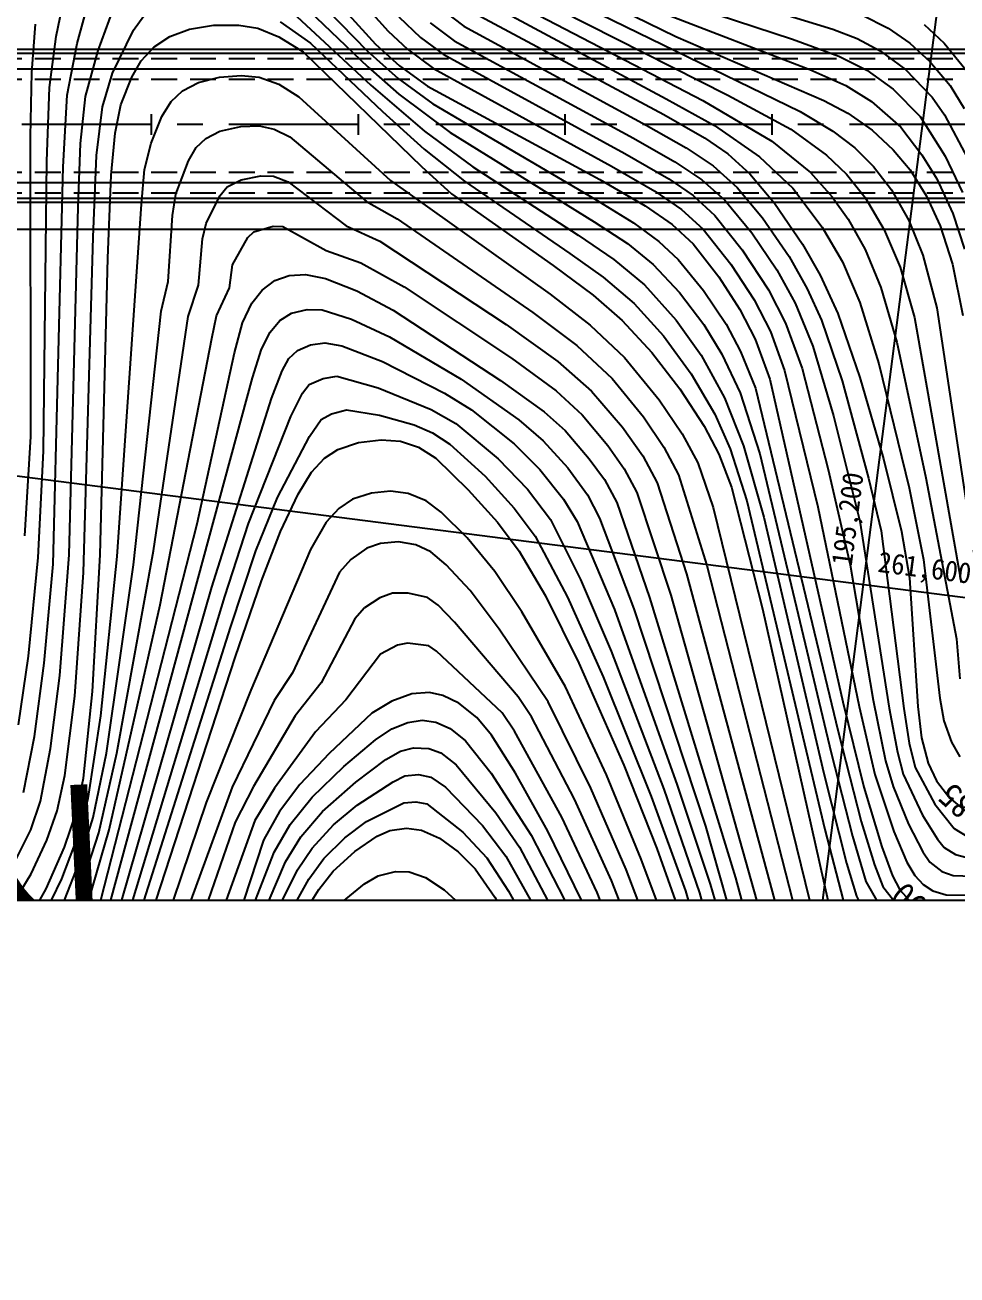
# Model space of a CAD drawing. Header units: millimetres. Extents: x 6886 to 7682, y 1103 to 1807.
# Drawn here: x 7080.4 to 7170.6, y 1362.9 to 1483.8 of the extents above; entities that cross this region are included whole.
import ezdxf
from ezdxf.xclip import XClip

# ---------------------------------------------------------------- set-up
doc = ezdxf.new("R2010")
doc.units = ezdxf.units.MM
doc.header["$LTSCALE"] = 10
doc.header["$MEASUREMENT"] = 0
doc.header["$XCLIPFRAME"] = 2
doc.linetypes.add('CENTER', pattern=[2, 1.25, -0.25, 0.25, -0.25])
doc.linetypes.add('HIDDEN', pattern=[0.375, 0.25, -0.125])
doc.layers.add('TX-PAPR', color=2, linetype='Continuous', plot=False)
doc.layers.add('TZ-BASE', color=253, linetype='Continuous')
doc.layers.add('TZ-CABL', color=4, linetype='Continuous')
doc.styles.add('HANA', font='GulimChe.ttf')
doc.linetypes.add('ZIGZAG', pattern='A,0.0001,-0.2,[131,ltypeshp.shx,S=0.2,R=0,X=-0.2,Y=0],-0.4,[131,ltypeshp.shx,S=0.2,R=180,X=0.2,Y=0],-0.2', length=0.8001)

# ---------------------------------------------------------------- blocks, each defined once
blk = doc.blocks.new('JD-GFJ6DDFJGD34XDGH')
at = {"layer": 'TZ-BASE'}
for p, q in [((172.02, -175.56), (217.06, 175)), ((132.23, 15.98, 191), (140.88, 7.14, 191)), ((159.67, 13.93, 180), (170.73, 8.53, 180)), ((110.81, 8.52, 191), (111.76, 13.09, 191)), ((112.85, 7.83, 192), (114.03, 12.21, 192)), ((133.51, 12.68, 192), (140.93, 5.57, 192)), ((154.16, 12.33, 183), (173.33, 2.33, 183)), ((156.46, 12.62, 182), (175.75, 2.85, 182)), ((158.49, 13.09, 181), (182.75, 1.25, 181)), ((168.4, 12.73, 178), (181.99, 8.26, 178)), ((114.88, 7.17, 193), (116.28, 11.03, 193)), ((118.27, 9.14, 194), (120.12, 11.68, 194)), ((140.2, 12.02, 189), (142.9, 9.02, 189)), ((148.08, 11.13, 186), (150.22, 9.5, 186)), ((152.24, 11.89, 184), (169.79, 2.5, 184)), ((108.44, 5.03, 190), (108.79, 9.72, 190)), ((132.45, 9.92, 194), (135.38, 7.87, 194)), ((133.63, 10.86, 193), (141.22, 3.8, 193)), ((139.07, 10.63, 190), (141.69, 7.79, 190)), ((143.92, 10.42, 188), (146.04, 8.42, 188)), ((146.97, 9.85, 187), (149.3, 8.09, 187)), ((151.37, 10.71, 185), (169.56, 0.96, 185)), ((169.28, 10.86, 179), (183.67, 5.32, 179)), ((181.59, 10.55, 177), (185.91, 9.23, 177)), ((188.71, 10.62, 176), (191.25, 9.32, 176)), ((110.17, 3.57, 191), (110.81, 8.52, 191)), ((116.24, 4.97, 194), (118.27, 9.14, 194)), ((120.27, 7.53, 195), (121.78, 8.51, 195)), ((121.78, 8.51, 195), (123.69, 9.24, 195)), ((123.69, 9.24, 195), (126.02, 9.6, 195)), ((126.02, 9.6, 195), (128.48, 9.6, 195)), ((128.48, 9.6, 195), (130.31, 9.31, 195)), ((130.31, 9.31, 195), (132.34, 8.48, 195)), ((132.34, 8.48, 195), (134.7, 7.04, 195)), ((142.9, 9.02, 189), (144.76, 7.29, 189)), ((150.22, 9.5, 186), (167.84, -0.05, 186)), ((170.73, 8.53, 180), (185.04, 2.32, 180)), ((185.91, 9.23, 177), (188.26, 8.33, 177)), ((191.25, 9.32, 176), (193.33, 7.88, 176)), ((194.73, 9.67, 175), (196.65, 7.88, 175)), ((80, 7.29), (700, 7.29)), ((111.88, 2.85, 192), (112.85, 7.83, 192)), ((119.02, 6.16, 195), (120.27, 7.53, 195)), ((135.38, 7.87, 194), (142.34, 1.25, 194)), ((141.69, 7.79, 190), (144, 5.69, 190)), ((144.76, 7.29, 189), (147.29, 5.41, 189)), ((146.04, 8.42, 188), (148.22, 6.8, 188)), ((149.3, 8.09, 187), (166.62, -1.32, 187)), ((181.99, 8.26, 178), (186.49, 6.62, 178)), ((188.26, 8.33, 177), (190.47, 7.14, 177)), ((193.33, 7.88, 176), (195.28, 6.09, 176)), ((196.65, 7.88, 175), (198.8, 5.25, 175)), ((80, 6.89), (700, 6.89)), ((113.64, 2.7, 193), (114.88, 7.17, 193)), ((118.12, 4.58, 195), (119.02, 6.16, 195)), ((134.7, 7.04, 195), (146.14, -4.04, 195)), ((140.88, 7.14, 191), (143.86, 4.46, 191)), ((148.22, 6.8, 188), (165.79, -2.8, 188)), ((186.49, 6.62, 178), (189.19, 5.26, 178)), ((190.47, 7.14, 177), (192.91, 5.32, 177)), ((195.28, 6.09, 176), (197.25, 3.79, 176)), ((108.33, -1.16, 190), (108.44, 5.03, 190)), ((115.27, 1.71, 194), (116.24, 4.97, 194)), ((140.93, 5.57, 192), (143.93, 2.93, 192)), ((144, 5.69, 190), (146.72, 3.73, 190)), ((147.29, 5.41, 189), (164.51, -4.03, 189)), ((183.67, 5.32, 179), (187.15, 3.79, 179)), ((189.19, 5.26, 178), (191.72, 3.43, 178)), ((192.91, 5.32, 177), (195.5, 2.64, 177)), ((117.06, 1.9, 195), (118.12, 4.58, 195)), ((123.03, 3.25, 196), (124.58, 4.07, 196)), ((124.58, 4.07, 196), (126.61, 4.58, 196)), ((126.61, 4.58, 196), (128.69, 4.74, 196)), ((128.69, 4.74, 196), (130.43, 4.57, 196)), ((130.43, 4.57, 196), (132.34, 3.9, 196)), ((132.34, 3.9, 196), (134.25, 2.67, 196)), ((141.22, 3.8, 193), (146.4, -0.63, 193)), ((143.86, 4.46, 191), (147.22, 2.02, 191)), ((146.72, 3.73, 190), (163.37, -5.3, 190)), ((187.15, 3.79, 179), (189.65, 2.23, 179)), ((197.25, 3.79, 176), (198.6, 1.55, 176)), ((109.91, -3.54, 191), (110.17, 3.57, 191)), ((111.48, -4.07, 192), (111.88, 2.85, 192)), ((113.17, -1.84, 193), (113.64, 2.7, 193)), ((121.93, 2.22, 196), (123.03, 3.25, 196)), ((134.25, 2.67, 196), (143.14, -5.4, 196)), ((143.93, 2.93, 192), (148.91, -0.78, 192)), ((169.79, 2.5, 184), (174.47, -0.1, 184)), ((175.75, 2.85, 182), (181.84, -0.45, 182)), ((191.72, 3.43, 178), (194.35, 0.78, 178)), ((195.5, 2.64, 177), (196.7, 0.93, 177)), ((114.7, -3, 194), (115.27, 1.71, 194)), ((116.5, -0.82, 195), (117.06, 1.9, 195)), ((121.01, 0.79, 196), (121.93, 2.22, 196)), ((142.34, 1.25, 194), (146.38, -2.37, 194)), ((147.22, 2.02, 191), (162.85, -7.19, 191)), ((173.33, 2.33, 183), (179.99, -1.61, 183)), ((182.75, 1.25, 181), (185.89, -0.64, 181)), ((185.04, 2.32, 180), (187.36, 1.11, 180)), ((189.65, 2.23, 179), (192.46, -0.25, 179)), ((119.98, -1.79, 196), (121.01, 0.79, 196)), ((120, 1), (120, -1)), ((140, 1), (140, -1)), ((160, 1), (160, -1)), ((169.56, 0.96, 185), (173.48, -1.29, 185)), ((180, 1), (180, -1)), ((187.36, 1.11, 180), (189.69, -0.54, 180)), ((194.35, 0.78, 178), (196.75, -3.05, 178)), ((196.7, 0.93, 177), (198.9, -3.26, 177)), ((108.34, -30.17, 190), (108.33, -1.16, 190)), ((116.12, -4.89, 195), (116.5, -0.82, 195)), ((125.26, -1.33, 197), (126.62, -0.65, 197)), ((126.62, -0.65, 197), (128.66, -0.18, 197)), ((128.66, -0.18, 197), (130.44, -0.12, 197)), ((130.44, -0.12, 197), (131.89, -0.43, 197)), ((131.89, -0.43, 197), (133.41, -1.17, 197)), ((133.41, -1.17, 197), (140.82, -7.44, 197)), ((146.4, -0.63, 193), (151.08, -4.09, 193)), ((148.91, -0.78, 192), (162.81, -9.4, 192)), ((167.84, -0.05, 186), (171.72, -2.26, 186)), ((174.47, -0.1, 184), (178.82, -3.12, 184)), ((181.84, -0.45, 182), (185.29, -2.95, 182)), ((185.89, -0.64, 181), (188.01, -2.24, 181)), ((189.69, -0.54, 180), (191.74, -2.44, 180)), ((192.46, -0.25, 179), (194.5, -2.91, 179)), ((112.94, -7.97, 193), (113.17, -1.84, 193)), ((119.36, -4.35, 196), (119.98, -1.79, 196)), ((123.6, -3.5, 197), (124.33, -2.22, 197)), ((124.33, -2.22, 197), (125.26, -1.33, 197)), ((146.38, -2.37, 194), (150.29, -5.48, 194)), ((166.62, -1.32, 187), (170.63, -3.61, 187)), ((171.72, -2.26, 186), (174.34, -3.99, 186)), ((173.48, -1.29, 185), (175.75, -2.84, 185)), ((179.99, -1.61, 183), (183.74, -4.62, 183)), ((188.01, -2.24, 181), (189.83, -4.06, 181)), ((109.59, -31.58, 191), (109.91, -3.54, 191)), ((114.38, -10.88, 194), (114.7, -3, 194)), ((122.36, -6.73, 197), (123.6, -3.5, 197)), ((165.79, -2.8, 188), (170.04, -5.26, 188)), ((170.63, -3.61, 187), (173.23, -5.33, 187)), ((175.75, -2.84, 185), (177.86, -4.76, 185)), ((178.82, -3.12, 184), (182.02, -6.16, 184)), ((185.29, -2.95, 182), (187.21, -4.8, 182)), ((191.74, -2.44, 180), (193.37, -4.39, 180)), ((194.5, -2.91, 179), (195.95, -5.23, 179)), ((196.75, -3.05, 178), (198.44, -6.56, 178)), ((110.5, -42.49, 192), (111.48, -4.07, 192)), ((119.05, -7.69, 196), (119.36, -4.35, 196)), ((146.14, -4.04, 195), (149.02, -6.68, 195)), ((151.08, -4.09, 193), (161.26, -10.68, 193)), ((164.51, -4.03, 189), (168.67, -6.43, 189)), ((174.34, -3.99, 186), (176.64, -6.07, 186)), ((177.86, -4.76, 185), (180.24, -7.6, 185)), ((183.74, -4.62, 183), (185.84, -7, 183)), ((187.21, -4.8, 182), (189.02, -7.06, 182)), ((189.83, -4.06, 181), (191.56, -6.3, 181)), ((193.37, -4.39, 180), (194.94, -6.92, 180)), ((115.79, -12.91, 195), (116.12, -4.89, 195)), ((126.62, -6.89, 198), (127.35, -6.02, 198)), ((127.35, -6.02, 198), (128.7, -5.35, 198)), ((128.7, -5.35, 198), (130.59, -4.96, 198)), ((130.59, -4.96, 198), (131.82, -5, 198)), ((131.82, -5, 198), (133.24, -5.54, 198)), ((133.24, -5.54, 198), (138.84, -9.8, 198)), ((143.14, -5.4, 196), (158.57, -16.41, 196)), ((150.29, -5.48, 194), (160.48, -12.45, 194)), ((163.37, -5.3, 190), (167.76, -7.85, 190)), ((170.04, -5.26, 188), (172.38, -6.85, 188)), ((173.23, -5.33, 187), (175.44, -7.31, 187)), ((195.95, -5.23, 179), (197.5, -8.6, 179)), ((80, -7.11), (700, -7.11)), ((122.04, -8.79, 197), (122.36, -6.73, 197)), ((125.32, -9.56, 198), (126.62, -6.89, 198)), ((149.02, -6.68, 195), (158.87, -13.62, 195)), ((162.85, -7.19, 191), (166.63, -9.51, 191)), ((168.67, -6.43, 189), (171.28, -8.2, 189)), ((172.38, -6.85, 188), (174.48, -8.79, 188)), ((176.64, -6.07, 186), (179.1, -9.01, 186)), ((182.02, -6.16, 184), (184.88, -9.91, 184)), ((185.84, -7, 183), (187.37, -9.13, 183)), ((189.02, -7.06, 182), (190.87, -10.18, 182)), ((191.56, -6.3, 181), (193.24, -9.29, 181)), ((194.94, -6.92, 180), (196.26, -9.78, 180)), ((80, -7.51), (700, -7.51)), ((112.06, -41.6, 193), (112.94, -7.97, 193)), ((116.69, -41.75, 196), (119.05, -7.69, 196)), ((140.82, -7.44, 197), (143.78, -9.11, 197)), ((167.76, -7.85, 190), (170.35, -9.66, 190)), ((171.28, -8.2, 189), (173.35, -10.1, 189)), ((175.44, -7.31, 187), (178.05, -10.47, 187)), ((180.24, -7.6, 185), (182.96, -11.55, 185)), ((121.63, -15.17, 197), (122.04, -8.79, 197)), ((124.95, -11.04, 198), (125.32, -9.56, 198)), ((143.78, -9.11, 197), (156.88, -18.16, 197)), ((162.81, -9.4, 192), (166.03, -11.51, 192)), ((166.63, -9.51, 191), (169.07, -11.3, 191)), ((170.35, -9.66, 190), (172.38, -11.54, 190)), ((174.48, -8.79, 188), (177.14, -12.11, 188)), ((179.1, -9.01, 186), (181.67, -12.76, 186)), ((187.37, -9.13, 183), (189.02, -12.09, 183)), ((193.24, -9.29, 181), (194.6, -12.64, 181)), ((197.5, -8.6, 179), (198.64, -12.05, 179)), ((80, -10.11), (700, -10.11)), ((113.45, -43.32, 194), (114.38, -10.88, 194)), ((129.32, -10.93, 199), (129.9, -10.37, 199)), ((129.9, -10.37, 199), (131.77, -9.82, 199)), ((131.77, -9.82, 199), (132.72, -9.84, 199)), ((132.72, -9.84, 199), (136.9, -12.18, 199)), ((138.84, -9.8, 198), (142.11, -11.26, 198)), ((161.26, -10.68, 193), (164.73, -13.04, 193)), ((173.35, -10.1, 189), (176.04, -13.5, 189)), ((178.05, -10.47, 187), (180.49, -14.06, 187)), ((184.88, -9.91, 184), (186.82, -13.27, 184)), ((190.87, -10.18, 182), (192.41, -13.8, 182)), ((196.26, -9.78, 180), (197.46, -13.5, 180)), ((124.57, -15.53, 198), (124.95, -11.04, 198)), ((127.84, -13.55, 199), (129.32, -10.93, 199)), ((142.11, -11.26, 198), (154.32, -19.32, 198)), ((166.03, -11.51, 192), (168.54, -13.52, 192)), ((169.07, -11.3, 191), (170.94, -13.03, 191)), ((172.38, -11.54, 190), (174.87, -14.73, 190)), ((182.96, -11.55, 185), (184.68, -14.55, 185)), ((115.05, -41.59, 195), (115.79, -12.91, 195)), ((136.9, -12.18, 199), (140.25, -13.36, 199)), ((160.48, -12.45, 194), (163.68, -14.74, 194)), ((164.73, -13.04, 193), (167.7, -15.49, 193)), ((170.94, -13.03, 191), (173.38, -16.03, 191)), ((177.14, -12.11, 188), (179.68, -15.98, 188)), ((181.67, -12.76, 186), (183.43, -15.87, 186)), ((186.82, -13.27, 184), (188.51, -17.19, 184)), ((189.02, -12.09, 183), (190.53, -15.74, 183)), ((194.6, -12.64, 181), (195.95, -17.71, 181)), ((127.57, -15.8, 199), (127.84, -13.55, 199)), ((140.25, -13.36, 199), (144.44, -15.68, 199)), ((158.87, -13.62, 195), (162.72, -16.5, 195)), ((168.54, -13.52, 192), (171.07, -16.24, 192)), ((176.04, -13.5, 189), (178.3, -16.95, 189)), ((180.49, -14.06, 187), (182.25, -17.28, 187)), ((192.41, -13.8, 182), (193.8, -18.64, 182)), ((197.46, -13.5, 180), (198.46, -18.45, 180)), ((120.97, -18.03, 197), (121.63, -15.17, 197)), ((123.58, -18.56, 198), (124.57, -15.53, 198)), ((130.72, -16, 200), (131.96, -15.06, 200)), ((131.96, -15.06, 200), (133.32, -14.6, 200)), ((133.32, -14.6, 200), (134.9, -14.51, 200)), ((134.9, -14.51, 200), (136.84, -14.89, 200)), ((136.84, -14.89, 200), (139.88, -16.06, 200)), ((144.44, -15.68, 199), (154.82, -22.58, 199)), ((163.68, -14.74, 194), (166.7, -17.31, 194)), ((167.7, -15.49, 193), (170.74, -18.9, 193)), ((174.87, -14.73, 190), (176.91, -17.88, 190)), ((184.68, -14.55, 185), (186.38, -18.27, 185)), ((126.31, -18.5, 199), (127.57, -15.8, 199)), ((129.71, -17.27, 200), (130.72, -16, 200)), ((139.88, -16.06, 200), (143.4, -17.94, 200)), ((158.57, -16.41, 196), (162.43, -19.38, 196)), ((162.72, -16.5, 195), (165.53, -18.94, 195)), ((171.07, -16.24, 192), (173.41, -19.34, 192)), ((173.38, -16.03, 191), (175.58, -19.3, 191)), ((179.68, -15.98, 188), (181.32, -19.2, 188)), ((183.43, -15.87, 186), (184.81, -18.9, 186)), ((190.53, -15.74, 183), (192.07, -21.05, 183)), ((118.28, -42.58, 197), (120.97, -18.03, 197)), ((128.81, -19.18, 200), (129.71, -17.27, 200)), ((133.57, -18.23, 201), (135.06, -17.87, 201)), ((135.06, -17.87, 201), (136.52, -17.9, 201)), ((136.52, -17.9, 201), (139.35, -18.8, 201)), ((143.4, -17.94, 200), (153.77, -24.75, 200)), ((166.7, -17.31, 194), (169.51, -20.42, 194)), ((176.91, -17.88, 190), (178.39, -20.76, 190)), ((178.3, -16.95, 189), (179.86, -20.02, 189)), ((182.25, -17.28, 187), (183.95, -21.41, 187)), ((188.51, -17.19, 184), (190.33, -23.14, 184)), ((195.95, -17.71, 181), (199.64, -42.12, 181)), ((120.2, -41.23, 198), (123.58, -18.56, 198)), ((125.85, -20.67, 199), (126.31, -18.5, 199)), ((128.04, -22.07, 200), (128.81, -19.18, 200)), ((131.48, -20.06, 201), (132.42, -18.95, 201)), ((132.42, -18.95, 201), (133.57, -18.23, 201)), ((139.35, -18.8, 201), (143.02, -20.53, 201)), ((154.32, -19.32, 198), (159.3, -22.91, 198)), ((156.88, -18.16, 197), (161.14, -21.37, 197)), ((165.53, -18.94, 195), (168.41, -22.03, 195)), ((170.74, -18.9, 193), (173.16, -22.31, 193)), ((175.58, -19.3, 191), (176.97, -21.93, 191)), ((181.32, -19.2, 188), (182.92, -23.57, 188)), ((184.81, -18.9, 186), (186.81, -24.79, 186)), ((186.38, -18.27, 185), (188.52, -24.44, 185)), ((193.8, -18.64, 182), (198.31, -44.27, 182)), ((130.66, -21.73, 201), (131.48, -20.06, 201)), ((143.02, -20.53, 201), (149.95, -24.6, 201)), ((162.43, -19.38, 196), (165.75, -22.52, 196)), ((169.51, -20.42, 194), (172.2, -24.1, 194)), ((173.41, -19.34, 192), (175.16, -22.2, 192)), ((179.86, -20.02, 189), (181.23, -23.78, 189)), ((120.85, -46.44, 199), (125.85, -20.67, 199)), ((129.8, -24.49, 201), (130.66, -21.73, 201)), ((134.14, -21.83, 202), (135.41, -21.3, 202)), ((135.41, -21.3, 202), (136.77, -21.09, 202)), ((136.77, -21.09, 202), (138.42, -21.38, 202)), ((138.42, -21.38, 202), (142.36, -22.91, 202)), ((161.14, -21.37, 197), (164.56, -24.56, 197)), ((178.39, -20.76, 190), (179.81, -24.61, 190)), ((183.95, -21.41, 187), (185.97, -28.17, 187)), ((192.07, -21.05, 183), (194.89, -34.14, 183)), ((124.44, -38.6, 200), (128.04, -22.07, 200)), ((132.64, -23.81, 202), (133.31, -22.62, 202)), ((133.31, -22.62, 202), (134.14, -21.83, 202)), ((142.36, -22.91, 202), (148.34, -25.96, 202)), ((154.82, -22.58, 199), (159.14, -25.75, 199)), ((159.3, -22.91, 198), (162.56, -25.77, 198)), ((165.75, -22.52, 196), (169.11, -26.61, 196)), ((168.41, -22.03, 195), (171.1, -25.54, 195)), ((173.16, -22.31, 193), (175.42, -26.42, 193)), ((175.16, -22.2, 192), (176.94, -25.95, 192)), ((176.97, -21.93, 191), (178.42, -25.49, 191)), ((131.61, -26.47, 202), (132.64, -23.81, 202)), ((172.2, -24.1, 194), (174.5, -28.01, 194)), ((181.23, -23.78, 189), (184.45, -36.95, 189)), ((182.92, -23.57, 188), (185.46, -33.35, 188)), ((190.33, -23.14, 184), (193.28, -35.11, 184)), ((113.24, -85.5, 201), (129.8, -24.49, 201)), ((134.62, -25.97, 203), (135.28, -25.14, 203)), ((135.28, -25.14, 203), (136.63, -24.56, 203)), ((136.63, -24.56, 203), (137.93, -24.33, 203)), ((137.93, -24.33, 203), (141.95, -25.44, 203)), ((149.95, -24.6, 201), (155.54, -28.56, 201)), ((153.77, -24.75, 200), (157.98, -27.77, 200)), ((164.56, -24.56, 197), (167.59, -28.27, 197)), ((179.81, -24.61, 190), (186.87, -55.83, 190)), ((186.81, -24.79, 186), (189.36, -34.18, 186)), ((188.52, -24.44, 185), (190.79, -32.31, 185)), ((125.86, -44.74, 202), (131.61, -26.47, 202)), ((133.49, -28.23, 203), (134.62, -25.97, 203)), ((141.95, -25.44, 203), (147.06, -27.54, 203)), ((148.34, -25.96, 202), (150.97, -27.58, 202)), ((159.14, -25.75, 199), (161.67, -28.06, 199)), ((162.56, -25.77, 198), (165.56, -29.26, 198)), ((171.1, -25.54, 195), (173.46, -29.17, 195)), ((175.42, -26.42, 193), (177.25, -31.06, 193)), ((176.94, -25.95, 192), (178.85, -31.83, 192)), ((178.42, -25.49, 191), (186.41, -58.67, 191)), ((137.42, -27.96, 204), (138.87, -27.57, 204)), ((138.87, -27.57, 204), (142.05, -28.09, 204)), ((147.06, -27.54, 203), (149.44, -28.89, 203)), ((150.97, -27.58, 202), (155.09, -30.86, 202)), ((157.98, -27.77, 200), (160.02, -29.57, 200)), ((169.11, -26.61, 196), (171.32, -29.89, 196)), ((129.4, -38.57, 203), (133.49, -28.23, 203)), ((135.31, -30.15, 204), (136.43, -28.53, 204)), ((136.43, -28.53, 204), (137.42, -27.96, 204)), ((142.05, -28.09, 204), (145.42, -29.03, 204)), ((149.44, -28.89, 203), (153.55, -32.31, 203)), ((155.54, -28.56, 201), (157.9, -30.58, 201)), ((161.67, -28.06, 199), (164.13, -31.02, 199)), ((167.59, -28.27, 197), (169.56, -31.19, 197)), ((174.5, -28.01, 194), (175.97, -31.35, 194)), ((185.97, -28.17, 187), (188.5, -38.35, 187)), ((107.77, -39.77, 190), (108.34, -30.17, 190)), ((132.19, -36.06, 204), (135.31, -30.15, 204)), ((145.42, -29.03, 204), (147.2, -29.8, 204)), ((147.2, -29.8, 204), (148.86, -30.89, 204)), ((160.02, -29.57, 200), (162.35, -32.31, 200)), ((165.56, -29.26, 198), (167.53, -32.04, 198)), ((171.32, -29.89, 196), (172.83, -32.72, 196)), ((173.46, -29.17, 195), (174.88, -31.86, 195)), ((80, -30.48), (700, -110.15)), ((138.03, -31.43, 205), (140.05, -30.75, 205)), ((140.05, -30.75, 205), (142.22, -30.47, 205)), ((142.22, -30.47, 205), (144.09, -30.61, 205)), ((144.09, -30.61, 205), (145.83, -31.19, 205)), ((145.83, -31.19, 205), (147.51, -32.27, 205)), ((148.86, -30.89, 204), (152.27, -33.98, 204)), ((155.09, -30.86, 202), (157.57, -33.36, 202)), ((157.9, -30.58, 201), (160.26, -33.18, 201)), ((164.13, -31.02, 199), (165.73, -33.27, 199)), ((169.56, -31.19, 197), (170.96, -33.87, 197)), ((175.97, -31.35, 194), (177.58, -36.37, 194)), ((177.25, -31.06, 193), (179.21, -37.95, 193)), ((109.06, -41.85, 191), (109.59, -31.58, 191)), ((135.5, -33.6, 205), (136.76, -32.24, 205)), ((136.76, -32.24, 205), (138.03, -31.43, 205)), ((147.51, -32.27, 205), (150.65, -35.3, 205)), ((153.55, -32.31, 203), (156.37, -35.25, 203)), ((162.35, -32.31, 200), (163.83, -34.33, 200)), ((167.53, -32.04, 198), (168.91, -34.64, 198)), ((174.88, -31.86, 195), (176.1, -35.07, 195)), ((178.85, -31.83, 192), (185.74, -60.76, 192)), ((190.79, -32.31, 185), (192.52, -39.35, 185)), ((134.21, -35.72, 205), (135.5, -33.6, 205)), ((157.57, -33.36, 202), (159.86, -36.23, 202)), ((160.26, -33.18, 201), (162.16, -35.81, 201)), ((165.73, -33.27, 199), (166.95, -35.58, 199)), ((172.83, -32.72, 196), (174.31, -37.01, 196)), ((185.46, -33.35, 188), (187.56, -42.58, 188)), ((152.27, -33.98, 204), (155.1, -37.08, 204)), ((163.83, -34.33, 200), (165, -36.54, 200)), ((168.91, -34.64, 198), (171.76, -43.43, 198)), ((170.96, -33.87, 197), (173.7, -42.63, 197)), ((189.36, -34.18, 186), (190.58, -39.29, 186)), ((194.89, -34.14, 183), (197.86, -49.72, 183)), ((130.12, -41.23, 204), (132.19, -36.06, 204)), ((132.49, -39.35, 205), (134.21, -35.72, 205)), ((139.47, -36.22, 206), (138.13, -37.12, 206)), ((141.29, -35.63, 206), (139.47, -36.22, 206)), ((143.12, -35.45, 206), (141.29, -35.63, 206)), ((144.84, -35.67, 206), (143.12, -35.45, 206)), ((146.57, -36.38, 206), (144.84, -35.67, 206)), ((150.65, -35.3, 205), (153.46, -38.45, 205)), ((156.37, -35.25, 203), (158.59, -38.17, 203)), ((159.86, -36.23, 202), (161.18, -38.39, 202)), ((162.16, -35.81, 201), (163.32, -38.06, 201)), ((166.95, -35.58, 199), (170.22, -45.5, 199)), ((176.1, -35.07, 195), (179.09, -46.83, 195)), ((193.28, -35.11, 184), (194.66, -42.06, 184)), ((138.13, -37.12, 206), (136.91, -38.44, 206)), ((148.04, -37.49, 206), (146.57, -36.38, 206)), ((155.1, -37.08, 204), (157.1, -39.78, 204)), ((165, -36.54, 200), (168.17, -45.74, 200)), ((174.31, -37.01, 196), (186.79, -87.77, 196)), ((177.58, -36.37, 194), (185.12, -68.16, 194)), ((184.45, -36.95, 189), (188.44, -56.26, 189)), ((112.49, -85.24, 200), (124.44, -38.6, 200)), ((127.11, -45.63, 203), (129.4, -38.57, 203)), ((136.91, -38.44, 206), (135.39, -41.09, 206)), ((150.54, -39.97, 206), (148.04, -37.49, 206)), ((153.46, -38.45, 205), (155.56, -41.25, 205)), ((158.59, -38.17, 203), (161.51, -44, 203)), ((161.18, -38.39, 202), (164.77, -46.88, 202)), ((163.32, -38.06, 201), (166.65, -46.83, 201)), ((179.21, -37.95, 193), (185.04, -62.75, 193)), ((188.5, -38.35, 187), (191.35, -56.44, 187)), ((130.65, -44.12, 205), (132.49, -39.35, 205)), ((157.1, -39.78, 204), (160.23, -45.68, 204)), ((190.58, -39.29, 186), (192.76, -56.45, 186)), ((192.52, -39.35, 185), (193.3, -43.84, 185)), ((135.39, -41.09, 206), (129.61, -54.68, 206)), ((140.83, -40.96, 207), (139.3, -42.04, 207)), ((142.17, -40.5, 207), (140.83, -40.96, 207)), ((143.9, -40.35, 207), (142.17, -40.5, 207)), ((145.57, -40.65, 207), (143.9, -40.35, 207)), ((147.03, -41.3, 207), (145.57, -40.65, 207)), ((153.23, -43.22, 206), (150.54, -39.97, 206)), ((108.12, -51.4, 191), (109.06, -41.85, 191)), ((111.15, -53.26, 193), (112.06, -41.6, 193)), ((114.32, -54.83, 195), (115.05, -41.59, 195)), ((115.12, -57.17, 196), (116.69, -41.75, 196)), ((116.68, -60.77, 198), (120.2, -41.23, 198)), ((127.65, -48.64, 204), (130.12, -41.23, 204)), ((139.3, -42.04, 207), (138.19, -43.29, 207)), ((148.52, -42.56, 207), (147.03, -41.3, 207)), ((155.56, -41.25, 205), (158.12, -45.55, 205)), ((194.66, -42.06, 184), (196.23, -55.47, 184)), ((109.65, -52.09, 192), (110.5, -42.49, 192)), ((112.6, -55.26, 194), (113.45, -43.32, 194)), ((115.66, -60.79, 197), (118.28, -42.58, 197)), ((138.19, -43.29, 207), (133.66, -53.02, 207)), ((150.82, -45.06, 207), (148.52, -42.56, 207)), ((155.83, -47.1, 206), (153.23, -43.22, 206)), ((171.76, -43.43, 198), (184.3, -90.05, 198)), ((173.7, -42.63, 197), (185.59, -89.1, 197)), ((187.56, -42.58, 188), (189.78, -55.64, 188)), ((128.12, -51.54, 205), (130.65, -44.12, 205)), ((161.51, -44, 203), (164.47, -50.9, 203)), ((193.3, -43.84, 185), (194.12, -56.26, 185)), ((114, -85.95, 202), (125.86, -44.74, 202)), ((114.83, -86.2, 203), (127.11, -45.63, 203)), ((142.09, -45.76, 208), (140.62, -46.74, 208)), ((143.33, -45.32, 208), (142.09, -45.76, 208)), ((144.84, -45.3, 208), (143.33, -45.32, 208)), ((146.69, -45.73, 208), (144.84, -45.3, 208)), ((147.75, -46.46, 208), (146.69, -45.73, 208)), ((153.63, -48.78, 207), (150.82, -45.06, 207)), ((158.12, -45.55, 205), (161.35, -52.07, 205)), ((160.23, -45.68, 204), (163.69, -53.4, 204)), ((168.17, -45.74, 200), (176.48, -72.84, 200)), ((170.22, -45.5, 199), (183.26, -91.87, 199)), ((115.93, -68.19, 199), (120.85, -46.44, 199)), ((140.62, -46.74, 208), (139.69, -47.79, 208)), ((149.33, -48.12, 208), (147.75, -46.46, 208)), ((160.04, -54.35, 206), (155.83, -47.1, 206)), ((164.77, -46.88, 202), (170.85, -63.87, 202)), ((166.65, -46.83, 201), (173.59, -67.85, 201)), ((179.09, -46.83, 195), (188.54, -88.84, 195)), ((139.69, -47.79, 208), (136.41, -53.99, 208)), ((155.46, -55.32, 208), (149.33, -48.12, 208)), ((116, -85.54, 204), (127.65, -48.64, 204)), ((158.38, -55.81, 207), (153.63, -48.78, 207)), ((143.81, -50.32, 209), (142.15, -51.21, 209)), ((144.76, -50.15, 209), (143.81, -50.32, 209)), ((146.85, -50.4, 209), (144.76, -50.15, 209)), ((147.58, -50.92, 209), (146.85, -50.4, 209)), ((197.86, -49.72, 183), (198.19, -53.59, 183)), ((107.17, -58.05, 191), (108.12, -51.4, 191)), ((117.1, -85.35, 205), (128.12, -51.54, 205)), ((142.15, -51.21, 209), (138.8, -55.63, 209)), ((153.91, -56.89, 209), (147.58, -50.92, 209)), ((164.47, -50.9, 203), (169.54, -64.27, 203)), ((108.71, -59.17, 192), (109.65, -52.09, 192)), ((133.66, -53.02, 207), (131.88, -55.69, 207)), ((161.35, -52.07, 205), (165.69, -61.94, 205)), ((110.27, -60.33, 193), (111.15, -53.26, 193)), ((136.41, -53.99, 208), (133.92, -57.16, 208)), ((164, -62.87, 206), (160.04, -54.35, 206)), ((163.69, -53.4, 204), (168.34, -64.97, 204)), ((111.65, -62.94, 194), (112.6, -55.26, 194)), ((113.45, -63.18, 195), (114.32, -54.83, 195)), ((129.61, -54.68, 206), (125.32, -65.56, 206)), ((145.19, -55.05, 210), (143.27, -55.76, 210)), ((146.91, -54.9, 210), (145.19, -55.05, 210)), ((148.18, -55.19, 210), (146.91, -54.9, 210)), ((149.72, -55.94, 210), (148.18, -55.19, 210)), ((156.75, -57.27, 208), (155.46, -55.32, 208)), ((196.23, -55.47, 184), (196.62, -57.65, 184)), ((131.88, -55.69, 207), (127.82, -64.07, 207)), ((138.8, -55.63, 209), (135.87, -58.71, 209)), ((143.27, -55.76, 210), (141.33, -56.92, 210)), ((151.48, -57.34, 210), (149.72, -55.94, 210)), ((162.51, -64.16, 207), (158.38, -55.81, 207)), ((186.87, -55.83, 190), (188.9, -64.05, 190)), ((188.44, -56.26, 189), (189.96, -62.84, 189)), ((189.78, -55.64, 188), (190.98, -61.52, 188)), ((191.35, -56.44, 187), (192.14, -60.68, 187)), ((192.76, -56.45, 186), (193.29, -59.8, 186)), ((194.12, -56.26, 185), (194.47, -59.29, 185)), ((113.91, -65.16, 196), (115.12, -57.17, 196)), ((133.92, -57.16, 208), (129.87, -64.01, 208)), ((141.33, -56.92, 210), (137.19, -60.8, 210)), ((143.25, -58.43, 211), (144.79, -57.8, 211)), ((144.79, -57.8, 211), (146.2, -57.6, 211)), ((146.2, -57.6, 211), (147.5, -57.77, 211)), ((147.5, -57.77, 211), (148.89, -58.4, 211)), ((152.9, -59.04, 210), (151.48, -57.34, 210)), ((155.12, -58.66, 209), (153.91, -56.89, 209)), ((160.92, -65.21, 208), (156.75, -57.27, 208)), ((196.62, -57.65, 184), (197.38, -59.73, 184)), ((107.66, -64.58, 192), (108.71, -59.17, 192)), ((135.87, -58.71, 209), (131.9, -64.17, 209)), ((141.67, -59.5, 211), (143.25, -58.43, 211)), ((148.89, -58.4, 211), (150.38, -59.57, 211)), ((155.22, -62.71, 210), (152.9, -59.04, 210)), ((159.69, -66.96, 209), (155.12, -58.66, 209)), ((186.41, -58.67, 191), (188.65, -67.37, 191)), ((109.29, -65.41, 193), (110.27, -60.33, 193)), ((138.61, -62.07, 211), (141.67, -59.5, 211)), ((144.08, -60.6, 212), (145.34, -60.25, 212)), ((145.34, -60.25, 212), (146.83, -60.32, 212)), ((146.83, -60.32, 212), (148.01, -60.75, 212)), ((150.38, -59.57, 211), (152.87, -62.71, 211)), ((193.29, -59.8, 186), (193.87, -62.16, 186)), ((194.47, -59.29, 185), (195.11, -61.76, 185)), ((197.38, -59.73, 184), (198.19, -61.12, 184)), ((114.39, -66.99, 197), (115.66, -60.79, 197)), ((114.92, -68.47, 198), (116.68, -60.77, 198)), ((137.19, -60.8, 210), (134.36, -63.81, 210)), ((139.79, -63.57, 212), (142.69, -61.4, 212)), ((142.69, -61.4, 212), (144.08, -60.6, 212)), ((148.01, -60.75, 212), (149.49, -61.89, 212)), ((185.74, -60.76, 192), (187.79, -68.81, 192)), ((190.98, -61.52, 188), (191.72, -64, 188)), ((192.14, -60.68, 187), (192.7, -62.81, 187)), ((135.56, -65.04, 211), (138.61, -62.07, 211)), ((149.49, -61.89, 212), (153.32, -66.54, 212)), ((152.87, -62.71, 211), (156.74, -68.72, 211)), ((158.34, -68.32, 210), (155.22, -62.71, 210)), ((165.69, -61.94, 205), (168.88, -70.01, 205)), ((185.04, -62.75, 193), (187.21, -71.41, 193)), ((189.96, -62.84, 189), (191.79, -68.34, 189)), ((192.7, -62.81, 187), (194.56, -66.77, 187)), ((193.87, -62.16, 186), (195.77, -65.72, 186)), ((195.11, -61.76, 185), (195.92, -63.45, 185)), ((110.89, -66.34, 194), (111.65, -62.94, 194)), ((112.74, -66.56, 195), (113.45, -63.18, 195)), ((129.87, -64.01, 208), (128.11, -67.46, 208)), ((134.36, -63.81, 210), (132.39, -66.41, 210)), ((136.55, -66.43, 212), (139.79, -63.57, 212)), ((139.91, -65.82, 213), (143.39, -63.55, 213)), ((143.39, -63.55, 213), (144.53, -62.97, 213)), ((144.53, -62.97, 213), (145.82, -62.85, 213)), ((145.82, -62.85, 213), (147.04, -63.09, 213)), ((147.04, -63.09, 213), (148.44, -64.05, 213)), ((148.44, -64.05, 213), (152.02, -67.76, 213)), ((167.38, -71.02, 206), (164, -62.87, 206)), ((170.85, -63.87, 202), (174.05, -73.46, 202)), ((188.9, -64.05, 190), (190.63, -69.85, 190)), ((191.72, -64, 188), (193.22, -67.65, 188)), ((195.92, -63.45, 185), (197.22, -65.13, 185)), ((112.96, -68.66, 196), (113.91, -65.16, 196)), ((127.82, -64.07, 207), (123.18, -76.77, 207)), ((131.9, -64.17, 209), (130.02, -67.29, 209)), ((133.44, -67.67, 211), (135.56, -65.04, 211)), ((164.49, -73.1, 208), (160.92, -65.21, 208)), ((165.91, -72.03, 207), (162.51, -64.16, 207)), ((168.34, -64.97, 204), (171.64, -74.1, 204)), ((169.54, -64.27, 203), (173.01, -74.27, 203)), ((197.22, -65.13, 185), (198.84, -66.47, 185)), ((108.35, -68.19, 193), (109.29, -65.41, 193)), ((109.91, -69.18, 194), (110.89, -66.34, 194)), ((125.32, -65.56, 206), (121.59, -76.59, 206)), ((132.39, -66.41, 210), (130.87, -69.11, 210)), ((134.47, -68.87, 212), (136.55, -66.43, 212)), ((137.63, -67.71, 213), (139.91, -65.82, 213)), ((140.82, -67.37, 214), (144.42, -65.57, 214)), ((144.42, -65.57, 214), (145.57, -65.48, 214)), ((145.57, -65.48, 214), (146.64, -65.69, 214)), ((146.64, -65.69, 214), (150.12, -68.42, 214)), ((195.77, -65.72, 186), (197.63, -68.06, 186)), ((111.61, -69.87, 195), (112.74, -66.56, 195)), ((112.99, -71.46, 197), (114.39, -66.99, 197)), ((128.11, -67.46, 208), (125.29, -75.65, 208)), ((130.02, -67.29, 209), (126.96, -75.74, 209)), ((131.87, -70.36, 211), (133.44, -67.67, 211)), ((138.72, -68.97, 214), (140.82, -67.37, 214)), ((153.32, -66.54, 212), (155.61, -69.88, 212)), ((163.1, -74.25, 209), (159.69, -66.96, 209)), ((188.65, -67.37, 191), (189.91, -71.56, 191)), ((193.22, -67.65, 188), (194.59, -70.33, 188)), ((194.56, -66.77, 187), (196.01, -69.09, 187)), ((106.8, -71.3, 193), (108.35, -68.19, 193)), ((111.35, -72.93, 196), (112.96, -68.66, 196)), ((112.91, -74.77, 198), (114.92, -68.47, 198)), ((113.4, -76.88, 199), (115.93, -68.19, 199)), ((132.98, -71.29, 212), (134.47, -68.87, 212)), ((135.54, -69.97, 213), (137.63, -67.71, 213)), ((139.69, -70.29, 215), (141.83, -68.81, 215)), ((141.83, -68.81, 215), (143.08, -68.24, 215)), ((143.08, -68.24, 215), (144.66, -68.02, 215)), ((144.66, -68.02, 215), (146.13, -68.22, 215)), ((146.13, -68.22, 215), (147.88, -69, 215)), ((150.12, -68.42, 214), (152.43, -70.91, 214)), ((152.02, -67.76, 213), (154.29, -70.75, 213)), ((156.74, -68.72, 211), (159.91, -74.9, 211)), ((161.56, -74.92, 210), (158.34, -68.32, 210)), ((173.59, -67.85, 201), (181.52, -95.68, 201)), ((185.12, -68.16, 194), (189.51, -85.09, 194)), ((187.79, -68.81, 192), (189.1, -73.18, 192)), ((191.79, -68.34, 189), (193.06, -71.33, 189)), ((197.63, -68.06, 186), (198.95, -68.86, 186)), ((108.38, -72.44, 194), (109.91, -69.18, 194)), ((109.84, -73.89, 195), (111.61, -69.87, 195)), ((130.81, -69.29, 210), (128.71, -75.77, 210)), ((130.87, -69.11, 210), (130.81, -69.29, 210)), ((134.14, -72.05, 213), (135.54, -69.97, 213)), ((136.69, -70.96, 214), (138.72, -68.97, 214)), ((147.88, -69, 215), (149.68, -70.31, 215)), ((155.61, -69.88, 212), (158.81, -75.92, 212)), ((168.88, -70.01, 205), (171.52, -77.49, 205)), ((190.63, -69.85, 190), (191.65, -72.64, 190)), ((196.01, -69.09, 187), (196.67, -69.89, 187)), ((196.67, -69.89, 187), (197.75, -70.57, 187)), ((128.89, -78.04, 211), (131.87, -70.36, 211)), ((130.32, -77.52, 212), (132.98, -71.29, 212)), ((135.22, -72.97, 214), (136.69, -70.96, 214)), ((137.59, -72.18, 215), (139.69, -70.29, 215)), ((149.68, -70.31, 215), (151.32, -71.96, 215)), ((152.43, -70.91, 214), (154.53, -74.11, 214)), ((154.29, -70.75, 213), (157.35, -76.23, 213)), ((170.12, -78.53, 206), (167.38, -71.02, 206)), ((194.59, -70.33, 188), (195.29, -71.33, 188)), ((197.75, -70.57, 187), (198.85, -70.85, 187)), ((106.48, -75.6, 194), (108.38, -72.44, 194)), ((111.04, -76.42, 197), (112.99, -71.46, 197)), ((129.55, -81.32, 213), (134.14, -72.05, 213)), ((136.19, -73.95, 215), (137.59, -72.18, 215)), ((141.93, -72.65, 216), (143.6, -72.23, 216)), ((143.6, -72.23, 216), (144.93, -72.26, 216)), ((144.93, -72.26, 216), (146.51, -72.81, 216)), ((151.32, -71.96, 215), (153.21, -74.7, 215)), ((168.61, -79.19, 207), (165.91, -72.03, 207)), ((187.21, -71.41, 193), (188.18, -74.59, 193)), ((189.91, -71.56, 191), (190.72, -73.66, 191)), ((193.06, -71.33, 189), (193.81, -72.6, 189)), ((195.29, -71.33, 188), (196.45, -72.23, 188)), ((196.45, -72.23, 188), (197.52, -72.62, 188)), ((109.32, -77.2, 196), (111.35, -72.93, 196)), ((124.08, -93.09, 214), (135.22, -72.97, 214)), ((138.83, -74.85, 216), (140.61, -73.4, 216)), ((140.61, -73.4, 216), (141.93, -72.65, 216)), ((146.51, -72.81, 216), (148.33, -73.99, 216)), ((167.21, -80.12, 208), (164.49, -73.1, 208)), ((174.05, -73.46, 202), (180.44, -96.46, 202)), ((176.48, -72.84, 200), (182.75, -95.61, 200)), ((189.1, -73.18, 192), (191.11, -76.72, 192)), ((190.72, -73.66, 191), (192.87, -76.4, 191)), ((191.65, -72.64, 190), (192.36, -73.99, 190)), ((193.81, -72.6, 189), (194.63, -73.47, 189)), ((194.63, -73.47, 189), (195.57, -74.1, 189)), ((197.52, -72.62, 188), (199.41, -72.66, 188)), ((107.81, -77.5, 195), (109.84, -73.89, 195)), ((109.97, -82.59, 198), (112.91, -74.77, 198)), ((133.97, -77.68, 215), (136.19, -73.95, 215)), ((137.16, -76.73, 216), (138.83, -74.85, 216)), ((148.33, -73.99, 216), (149.96, -75.51, 216)), ((153.21, -74.7, 215), (156.44, -80.57, 215)), ((154.53, -74.11, 214), (157.55, -79.75, 214)), ((159.91, -74.9, 211), (162.89, -81.7, 211)), ((164.27, -81.49, 210), (161.56, -74.92, 210)), ((166, -81.56, 209), (163.1, -74.25, 209)), ((171.64, -74.1, 204), (174.48, -83.4, 204)), ((173.01, -74.27, 203), (179.34, -97.2, 203)), ((188.18, -74.59, 193), (189.44, -77.12, 193)), ((192.36, -73.99, 190), (193.55, -75.31, 190)), ((195.57, -74.1, 189), (196.86, -74.48, 189)), ((196.86, -74.48, 189), (198.95, -74.5, 189))]:
    blk.add_line(p, q, dxfattribs=at)
at = {"layer": 'TZ-BASE', "linetype": 'CENTER', "flags": 128}
blk.add_lwpolyline([(700, 0), (80, 0), (0, 0)], dxfattribs=at)
at = {"layer": 'TZ-BASE', "style": 'HANA'}
for s, height, rotation, p in [('195,200', 2, 82.6776, (187.72, -42.74, 275)), ('261,600', 2, 352.6776, (190.17, -43.24, 275)), ('영    천    시', 14.4, 2.6655, (-11.41, -85.87)), ('185', 2.4, 138.3035, (200.93, -66.57, 185)), ('190', 2.4, 136.6566, (196.31, -76.27, 190))]:
    blk.add_text(s, height=height, rotation=rotation, dxfattribs=at).set_placement(p)

msp = doc.modelspace()

# ---------------------------------------------------------------- linework, layer by layer
at = {"layer": 'TX-PAPR', "flags": 128}
msp.add_lwpolyline([(7672.65, 1549.18), (6972.65, 1549.18), (6972.65, 1399.18), (7672.65, 1399.18)], close=True, dxfattribs=at)
at = {"layer": 'TZ-CABL', "linetype": 'HIDDEN'}
for points in [[(6972.65, 1480.57), (7672.65, 1480.57)], [(6972.65, 1479.57), (7672.65, 1479.57)], [(6972.65, 1478.57), (7672.65, 1478.57)], [(6972.65, 1469.57), (7672.65, 1469.57)], [(6972.65, 1468.57), (7672.65, 1468.57)], [(6972.65, 1467.57), (7672.65, 1467.57)]]:
    msp.add_lwpolyline(points, dxfattribs=at)
at = {"layer": 'TZ-CABL', "linetype": 'ZIGZAG', "ltscale": 0.5}
for points in [[(6972.65, 1479.57), (7672.65, 1479.57)], [(6972.65, 1468.57), (7672.65, 1468.57)]]:
    msp.add_lwpolyline(points, dxfattribs=at)

# ---------------------------------------------------------------- block references
at = {"layer": 'TZ-BASE'}
ref = msp.add_blockref('JD-GFJ6DDFJGD34XDGH', (6972.65, 1474.18), dxfattribs=at)
XClip(ref).set_block_clipping_path([(-0.0000000017, -75.0000000122), (700.0000000016, 75.0000000037)])

doc.saveas('drawing.dxf')
